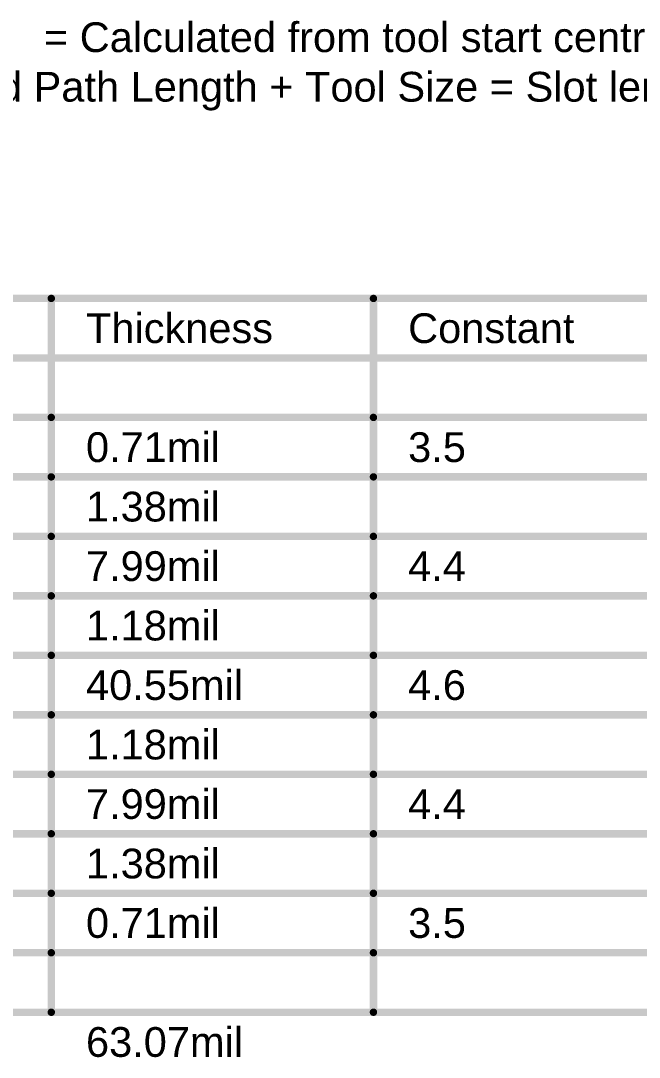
# Model space of a CAD drawing. Header units: inches. Extents: x -3 to 5437, y -3 to 5435.
# Drawn here: x 287.2 to 318.9, y 1.7 to 54.8 of the extents above; entities that cross this region are included whole.
import ezdxf

# ---------------------------------------------------------------- set-up
doc = ezdxf.new("R2010")
doc.units = ezdxf.units.IN
doc.layers.add('Drill Drawing', color=1, linetype='Continuous')
doc.layers.add('Fabrication', color=76, linetype='Continuous')
doc.styles.add('Arial', font='', dxfattribs={"height": 0.2})
doc.styles.get('Arial').set_extended_font_data('Arial')

msp = doc.modelspace()

# ---------------------------------------------------------------- linework, layer by layer
at = {"layer": 'Fabrication'}
for points in [[(232.861, 40.589, 0.381, 0.381, 0), (348.146, 40.589, 0.381, 0.381, 0)], [(288.726, 4.013, 0.381, 0.381, 0), (288.726, 40.589, 0.381, 0.381, 0)], [(305.232, 4.013, 0.381, 0.381, 0), (305.232, 40.589, 0.381, 0.381, 0)], [(232.861, 37.541, 0.381, 0.381, 0), (348.146, 37.541, 0.381, 0.381, 0)], [(266.888, 34.493, 0.381, 0.381, 0), (288.726, 34.493, 0.381, 0.381, 0)], [(288.726, 34.493, 0.381, 0.381, 0), (305.232, 34.493, 0.381, 0.381, 0)], [(305.232, 34.493, 0.381, 0.381, 0), (319.706, 34.493, 0.381, 0.381, 0)], [(266.888, 31.445, 0.381, 0.381, 0), (288.726, 31.445, 0.381, 0.381, 0)], [(288.726, 31.445, 0.381, 0.381, 0), (305.232, 31.445, 0.381, 0.381, 0)], [(305.232, 31.445, 0.381, 0.381, 0), (319.706, 31.445, 0.381, 0.381, 0)], [(266.888, 28.397, 0.381, 0.381, 0), (288.726, 28.397, 0.381, 0.381, 0)], [(288.726, 28.397, 0.381, 0.381, 0), (305.232, 28.397, 0.381, 0.381, 0)], [(305.232, 28.397, 0.381, 0.381, 0), (319.706, 28.397, 0.381, 0.381, 0)], [(266.888, 25.349, 0.381, 0.381, 0), (288.726, 25.349, 0.381, 0.381, 0)], [(288.726, 25.349, 0.381, 0.381, 0), (305.232, 25.349, 0.381, 0.381, 0)], [(305.232, 25.349, 0.381, 0.381, 0), (319.706, 25.349, 0.381, 0.381, 0)], [(266.888, 22.301, 0.381, 0.381, 0), (288.726, 22.301, 0.381, 0.381, 0)], [(288.726, 22.301, 0.381, 0.381, 0), (305.232, 22.301, 0.381, 0.381, 0)], [(305.232, 22.301, 0.381, 0.381, 0), (319.706, 22.301, 0.381, 0.381, 0)], [(266.888, 19.253, 0.381, 0.381, 0), (288.726, 19.253, 0.381, 0.381, 0)], [(288.726, 19.253, 0.381, 0.381, 0), (305.232, 19.253, 0.381, 0.381, 0)], [(305.232, 19.253, 0.381, 0.381, 0), (319.706, 19.253, 0.381, 0.381, 0)], [(266.888, 16.205, 0.381, 0.381, 0), (288.726, 16.205, 0.381, 0.381, 0)], [(288.726, 16.205, 0.381, 0.381, 0), (305.232, 16.205, 0.381, 0.381, 0)], [(305.232, 16.205, 0.381, 0.381, 0), (319.706, 16.205, 0.381, 0.381, 0)], [(266.888, 13.157, 0.381, 0.381, 0), (288.726, 13.157, 0.381, 0.381, 0)], [(288.726, 13.157, 0.381, 0.381, 0), (305.232, 13.157, 0.381, 0.381, 0)], [(305.232, 13.157, 0.381, 0.381, 0), (319.706, 13.157, 0.381, 0.381, 0)], [(266.888, 10.109, 0.381, 0.381, 0), (288.726, 10.109, 0.381, 0.381, 0)], [(288.726, 10.109, 0.381, 0.381, 0), (305.232, 10.109, 0.381, 0.381, 0)], [(305.232, 10.109, 0.381, 0.381, 0), (319.706, 10.109, 0.381, 0.381, 0)], [(266.888, 7.061, 0.381, 0.381, 0), (288.726, 7.061, 0.381, 0.381, 0)], [(288.726, 7.061, 0.381, 0.381, 0), (305.232, 7.061, 0.381, 0.381, 0)], [(305.232, 7.061, 0.381, 0.381, 0), (319.706, 7.061, 0.381, 0.381, 0)], [(266.888, 4.013, 0.381, 0.381, 0), (288.726, 4.013, 0.381, 0.381, 0)], [(288.726, 4.013, 0.381, 0.381, 0), (305.232, 4.013, 0.381, 0.381, 0)], [(305.232, 4.013, 0.381, 0.381, 0), (319.706, 4.013, 0.381, 0.381, 0)]]:
    msp.add_lwpolyline(points, format="xyseb", dxfattribs=at)
for points in [[(288.631, 40.589, 0.191, 0.191, 1), (288.821, 40.589, 0.191, 0.191, 1)], [(305.137, 40.589, 0.191, 0.191, 1), (305.327, 40.589, 0.191, 0.191, 1)], [(288.631, 34.493, 0.191, 0.191, 1), (288.821, 34.493, 0.191, 0.191, 1)], [(288.631, 34.493, 0.191, 0.191, 1), (288.821, 34.493, 0.191, 0.191, 1)], [(305.137, 34.493, 0.191, 0.191, 1), (305.327, 34.493, 0.191, 0.191, 1)], [(305.137, 34.493, 0.191, 0.191, 1), (305.327, 34.493, 0.191, 0.191, 1)], [(288.631, 31.445, 0.191, 0.191, 1), (288.821, 31.445, 0.191, 0.191, 1)], [(288.631, 31.445, 0.191, 0.191, 1), (288.821, 31.445, 0.191, 0.191, 1)], [(305.137, 31.445, 0.191, 0.191, 1), (305.327, 31.445, 0.191, 0.191, 1)], [(305.137, 31.445, 0.191, 0.191, 1), (305.327, 31.445, 0.191, 0.191, 1)], [(288.631, 28.397, 0.191, 0.191, 1), (288.821, 28.397, 0.191, 0.191, 1)], [(288.631, 28.397, 0.191, 0.191, 1), (288.821, 28.397, 0.191, 0.191, 1)], [(305.137, 28.397, 0.191, 0.191, 1), (305.327, 28.397, 0.191, 0.191, 1)], [(305.137, 28.397, 0.191, 0.191, 1), (305.327, 28.397, 0.191, 0.191, 1)], [(288.631, 25.349, 0.191, 0.191, 1), (288.821, 25.349, 0.191, 0.191, 1)], [(288.631, 25.349, 0.191, 0.191, 1), (288.821, 25.349, 0.191, 0.191, 1)], [(305.137, 25.349, 0.191, 0.191, 1), (305.327, 25.349, 0.191, 0.191, 1)], [(305.137, 25.349, 0.191, 0.191, 1), (305.327, 25.349, 0.191, 0.191, 1)], [(288.631, 22.301, 0.191, 0.191, 1), (288.821, 22.301, 0.191, 0.191, 1)], [(288.631, 22.301, 0.191, 0.191, 1), (288.821, 22.301, 0.191, 0.191, 1)], [(305.137, 22.301, 0.191, 0.191, 1), (305.327, 22.301, 0.191, 0.191, 1)], [(305.137, 22.301, 0.191, 0.191, 1), (305.327, 22.301, 0.191, 0.191, 1)], [(288.631, 19.253, 0.191, 0.191, 1), (288.821, 19.253, 0.191, 0.191, 1)], [(288.631, 19.253, 0.191, 0.191, 1), (288.821, 19.253, 0.191, 0.191, 1)], [(305.137, 19.253, 0.191, 0.191, 1), (305.327, 19.253, 0.191, 0.191, 1)], [(305.137, 19.253, 0.191, 0.191, 1), (305.327, 19.253, 0.191, 0.191, 1)], [(288.631, 16.205, 0.191, 0.191, 1), (288.821, 16.205, 0.191, 0.191, 1)], [(288.631, 16.205, 0.191, 0.191, 1), (288.821, 16.205, 0.191, 0.191, 1)], [(305.137, 16.205, 0.191, 0.191, 1), (305.327, 16.205, 0.191, 0.191, 1)], [(305.137, 16.205, 0.191, 0.191, 1), (305.327, 16.205, 0.191, 0.191, 1)], [(288.631, 13.157, 0.191, 0.191, 1), (288.821, 13.157, 0.191, 0.191, 1)], [(288.631, 13.157, 0.191, 0.191, 1), (288.821, 13.157, 0.191, 0.191, 1)], [(305.137, 13.157, 0.191, 0.191, 1), (305.327, 13.157, 0.191, 0.191, 1)], [(305.137, 13.157, 0.191, 0.191, 1), (305.327, 13.157, 0.191, 0.191, 1)], [(288.631, 10.109, 0.191, 0.191, 1), (288.821, 10.109, 0.191, 0.191, 1)], [(288.631, 10.109, 0.191, 0.191, 1), (288.821, 10.109, 0.191, 0.191, 1)], [(305.137, 10.109, 0.191, 0.191, 1), (305.327, 10.109, 0.191, 0.191, 1)], [(305.137, 10.109, 0.191, 0.191, 1), (305.327, 10.109, 0.191, 0.191, 1)], [(288.631, 7.061, 0.191, 0.191, 1), (288.821, 7.061, 0.191, 0.191, 1)], [(288.631, 7.061, 0.191, 0.191, 1), (288.821, 7.061, 0.191, 0.191, 1)], [(305.137, 7.061, 0.191, 0.191, 1), (305.327, 7.061, 0.191, 0.191, 1)], [(305.137, 7.061, 0.191, 0.191, 1), (305.327, 7.061, 0.191, 0.191, 1)], [(288.631, 4.013, 0.191, 0.191, 1), (288.821, 4.013, 0.191, 0.191, 1)], [(288.631, 4.013, 0.191, 0.191, 1), (288.821, 4.013, 0.191, 0.191, 1)], [(288.631, 4.013, 0.191, 0.191, 1), (288.821, 4.013, 0.191, 0.191, 1)], [(305.137, 4.013, 0.191, 0.191, 1), (305.327, 4.013, 0.191, 0.191, 1)], [(305.137, 4.013, 0.191, 0.191, 1), (305.327, 4.013, 0.191, 0.191, 1)], [(305.137, 4.013, 0.191, 0.191, 1), (305.327, 4.013, 0.191, 0.191, 1)]]:
    msp.add_lwpolyline(points, format="xyseb", close=True, dxfattribs=at)

# ---------------------------------------------------------------- texts
at = {"layer": 'Drill Drawing', "style": 'Arial'}
for s, p in [('= Calculated from tool start centre position to tool end centre position.', (288.348, 53.213)), (' = Routed Path Length + Tool Size = Slot length as defined in the PCB layout', (277.938, 50.674))]:
    msp.add_text(s, height=1.524, dxfattribs=at).set_placement(p)
at = {"layer": 'Fabrication', "style": 'Arial'}
for s, p in [('Thickness', (290.504, 38.303)), ('Constant', (307.01, 38.303)), ('0.71mil', (290.504, 32.207)), ('3.5', (307.01, 32.207)), ('1.38mil', (290.504, 29.159)), ('7.99mil', (290.504, 26.111)), ('4.4', (307.01, 26.111)), ('1.18mil', (290.504, 23.063)), ('40.55mil', (290.504, 20.015)), ('4.6', (307.01, 20.015)), ('1.18mil', (290.504, 16.967)), ('7.99mil', (290.504, 13.919)), ('4.4', (307.01, 13.919)), ('1.38mil', (290.504, 10.871)), ('0.71mil', (290.504, 7.823)), ('3.5', (307.01, 7.823)), ('63.07mil', (290.504, 1.727))]:
    msp.add_text(s, height=1.524, dxfattribs=at).set_placement(p)

doc.saveas('drawing.dxf')
